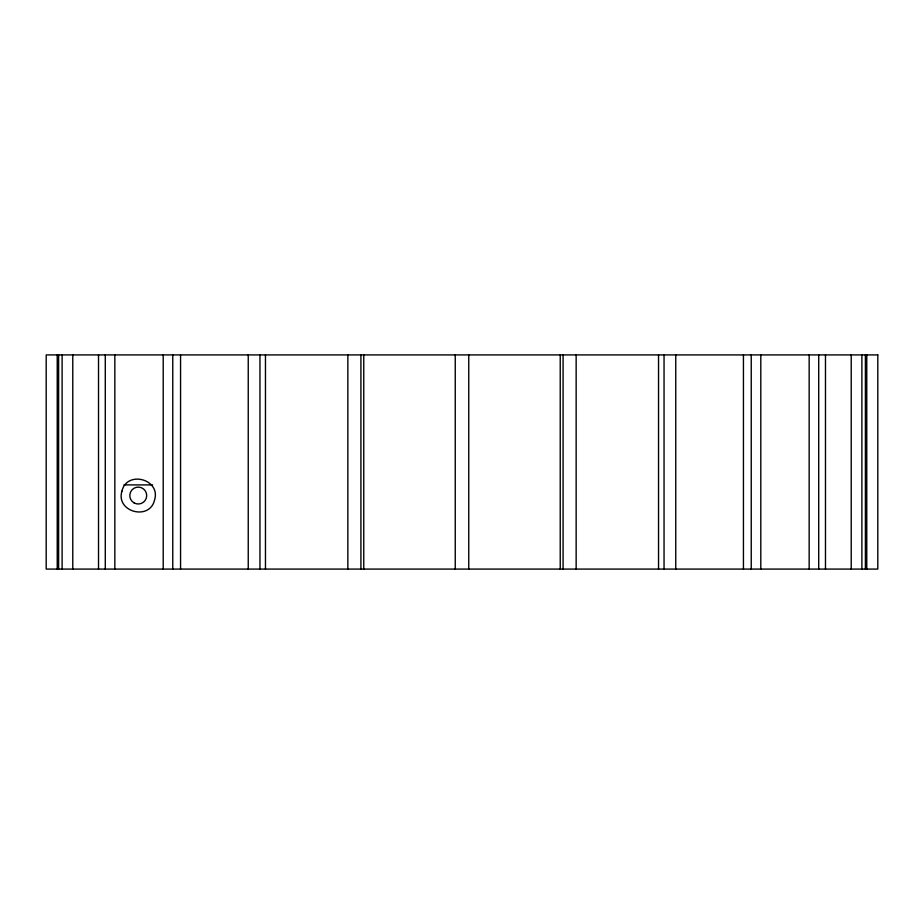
<?xml version="1.0" encoding="UTF-8"?>
<svg xmlns="http://www.w3.org/2000/svg" width="924" height="924" viewBox="0 0 924 924"><rect width="100%" height="100%" fill="white"/><g stroke="black" fill="none" stroke-linecap="round" stroke-linejoin="round"><path stroke-width="1.39" d="M123.92 484.904L152.599 484.904M866.77 354.92L866.77 569.08M865.384 354.92L865.384 569.08M861.884 354.92L861.884 569.08M851.223 354.92L851.223 569.08M825.479 354.92L825.479 569.08M818.71 354.92L818.71 569.08M809.158 354.92L809.158 569.08M760.799 354.92L760.799 569.08M751.235 354.92L751.235 569.08M743.439 354.92L743.439 569.08M675.756 354.92L675.756 569.08M664.044 354.92L664.044 569.08M658.535 354.92L658.535 569.08M576.149 354.92L576.149 569.08M563.086 354.92L563.086 569.08M560.233 354.92L560.233 569.08M468.757 354.92L468.757 569.08M455.243 354.92L455.243 569.08M363.767 354.92L363.767 569.08M360.914 354.92L360.914 569.08M347.851 354.92L347.851 569.08M265.465 354.92L265.465 569.08M259.956 354.92L259.956 569.08M248.244 354.92L248.244 569.08M180.561 354.92L180.561 569.08M172.765 354.92L172.765 569.08M163.202 354.92L163.202 569.08M114.842 354.92L114.842 569.08M105.29 354.92L105.29 569.08M98.522 354.92L98.522 569.08M72.777 354.92L72.777 569.08M62.116 354.92L62.116 569.08M58.616 354.92L58.616 569.08M57.23 354.92L57.23 569.08M121.933 491.175C115.523 511.931 149.757 521.113 154.585 499.93C161.007 479.163 126.761 469.993 121.933 491.175M877.8 354.92L46.2 354.92L46.2 569.08L877.8 569.08L877.8 354.92M134.038 502.875A8.455 8.455 0 0 0 146.708 495.553A8.455 8.455 0 0 0 134.038 488.23A8.455 8.455 0 0 0 134.038 502.875"/></g></svg>
